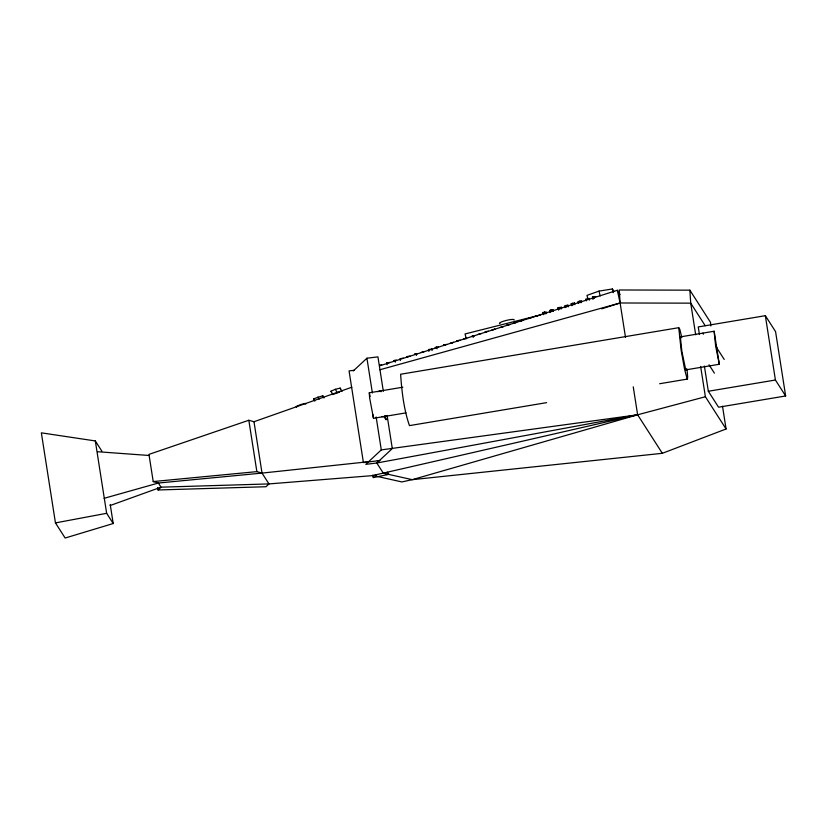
<?xml version="1.0" encoding="UTF-8"?>
<svg xmlns="http://www.w3.org/2000/svg" width="827" height="827" viewBox="0 0 827 827"><rect width="100%" height="100%" fill="white"/><g stroke="black" fill="none" stroke-linecap="round" stroke-linejoin="round"><path stroke-width="1.24" d="M402.842 387.201L369.297 392.815L369.617 397.797L373.484 418.307L405.985 412.869M384.906 415.516L384.669 416.436L386.716 419.62M681.779 337.426L679.815 329.332L678.75 327.688L400.619 374.249C401.746 391.347 403.958 409.934 409.458 425.616L546.626 402.646M678.75 327.688L681.128 350.172L684.58 369.307L687.206 379.097L687.692 377.246L686.968 368.997M680.342 336.889L681.861 351.32L685.759 369.876L719.314 364.262L714.135 331.245L680.342 336.889L681.024 337.954M686.017 369.845L686.069 368.687M157.678 487.506L158.06 489.977L161.027 487.175L268.971 483.919L375.872 475.36M353.253 370.961L366.93 358.215L377.939 356.871L383.346 391.357M633.255 386.84L637.627 414.792L381.288 449.898L365.792 464.35L376.802 463.006L637.627 414.792L705.39 396.743L726.075 428.986L662.334 453.31L412.249 479.67L401.881 481.934L372.977 475.473L637.627 414.792L662.334 453.31M714.135 331.245L715.634 346.048L719.314 364.262M314.839 401.105L313.578 398.862L322.737 395.761L323.212 396.495M332.868 394.572L330.976 391.212L335.328 389.3L340.145 388.111L340.61 388.835M333.953 394.097L339.628 392.07M110.177 505.524L161.027 487.175L158.37 483.03L153.212 481.562L148.963 454.385L248.824 420.261L253.982 421.729L351.837 387.232M387.15 364.738L386.705 362.919L390.055 362.391M394.861 360.334C390.034 362.226 400.433 359.549 394.861 360.334L395.296 362.154M400.402 360.52L399.958 358.701L403.307 358.163M417.831 353.605L414.482 354.132L416.332 354.142M428.893 351.372L428.458 349.563L431.808 349.025M438.455 346.978L435.105 347.505L436.945 347.505M451.976 342.885L453.485 342.347L450.301 343.153M473.106 336.155L474.615 335.617L471.431 336.413M465.239 338.667L466.738 338.129L463.565 338.925M613.768 291.125L612.393 288.974L598.996 291.104L586.984 295.373L587.863 299.012M493.512 329.684L495.022 329.146L491.848 329.952M501.896 327.11L503.395 326.572L500.221 327.378M542.988 312.492L543.597 314.57L542.988 312.492L546.337 311.955M549.635 310.435C558.814 309.133 546.502 309.577 550.244 312.523M515.149 322.892L516.658 322.354M558.452 309.68L558.008 307.861L561.357 307.334M565.099 307.623L564.665 305.814L568.015 305.277M571.705 305.452L571.271 303.643L574.62 303.106M536.32 316.276L537.829 315.738L534.645 316.534M578.362 303.406L577.918 301.586L581.267 301.059M586.229 300.894L585.795 299.074L589.144 298.547L587.635 299.085M592.876 298.847L592.442 297.027L595.791 296.49M377.836 391.729L379.944 391.047M385.403 416.312L387.512 415.619M379.676 365.834L617.324 290.277L620.064 294.557M601.684 308.833L620.116 302.982L690.731 303.158L705.214 325.724M110.218 504.48L113.206 523.532L65.147 538.026L55.45 522.902L41.35 432.841L95.322 440.946L101.866 451.16M637.627 414.792L412.249 479.67L383.346 473.209L376.802 463.006L392.298 448.565L387.119 415.505M104.13 498.309L158.37 483.03L262.025 473.096L367.074 461.88M379.955 369.741L620.116 302.982L619.237 289.988L689.863 290.163L710.538 322.406L710.775 325.952M540.848 314.87L465.063 333.943L466.242 338.791M387.387 472.207L388.752 474.326L373.153 477.655L372.76 475.111M55.45 522.902L106.652 513.309L113.206 523.532M704.377 366.03L708.326 391.254L718.56 407.204L785.65 395.968L775.571 331.637L765.347 315.687L698.246 326.923L699.435 334.49M659.657 383.728L687.599 379.045M708.326 391.254L775.416 380.027L785.65 395.968M592.442 297.027L594.282 297.027M571.271 303.643L573.111 303.643M558.008 307.861L559.858 307.861M543.153 312.761L544.828 312.492M546.606 313.505L544.931 313.774L544.486 311.955M521.806 320.835L519.956 320.835L523.305 320.297M516.482 322.085L513.474 323.15M508.543 325.052L506.703 325.052L510.052 324.525M486.865 331.73L485.025 331.73L488.375 331.203M458.582 340.714L456.742 340.714L460.091 340.176M445.329 344.931L443.479 344.931L446.828 344.404M408.455 356.654L406.615 356.644L409.965 356.117M388.556 362.919L386.705 362.919M379.831 364.955L381.671 364.965M369.297 392.815L370.093 396.619M354.163 370.289L349.056 370.899L363.415 462.593L379.893 460.515L377.329 460.784M153.212 481.562L256.866 471.628L262.025 473.096L268.971 483.919L266.005 486.731L158.06 489.977M386.178 474.533L388.752 474.326M381.723 416.591L383.935 416.56L385.982 419.744M97.503 451.718L148.974 455.47M715.82 344.487L716.72 347.753L724.225 359.445M709.028 364.79L714.404 373.153M531.182 317.785L527.998 318.591M481.262 333.56L478.078 334.366M424.478 351.547L421.305 352.354M330.976 391.212L331.441 391.936M313.578 398.862L314.043 399.586M305.804 404.145L305.339 403.411L300.521 404.599L296.169 406.512L296.635 407.235M340.145 388.111L342.037 391.481M335.328 389.3L337.22 392.66M322.737 395.761L323.998 398.004M317.919 396.95L319.181 399.193M702.96 333.116L703.384 334.201M380.678 390.923L381.009 391.76M612.393 288.974L613.272 292.613M598.996 291.104L600.175 295.942M593.941 296.49L594.386 298.309M592.608 297.296L593.052 299.116M588.969 298.278L589.413 300.098M581.092 300.79L581.536 302.61M579.417 301.059L579.861 302.868M574.445 302.837L574.889 304.656M572.77 303.106L573.214 304.925M571.436 303.912L571.881 305.732M567.839 305.008L568.283 306.827M566.164 305.277L566.609 307.096M561.192 307.065L561.626 308.874M559.517 307.324L559.951 309.143M558.184 308.13L558.628 309.949M552.808 309.639L553.253 311.459M551.133 309.898L551.578 311.717M472.765 335.617L473.199 337.426M436.604 346.968L437.049 348.787M431.632 348.756L432.076 350.576M415.991 353.605L416.426 355.414M617.324 290.277L620.116 302.982L625.491 337.292M765.347 315.687L775.416 380.027M722.509 406.212L726.075 428.986M695.683 334.77L690.731 303.158L689.863 290.163M700.634 366.392L705.39 396.743M366.93 358.215L372.377 392.939M372.884 414.482L373.484 418.307M253.982 421.729L262.025 473.096M248.824 420.261L256.866 471.628M95.322 440.946L106.652 513.309M376.151 417.015L381.288 449.898M716.72 347.753L716.864 351.144M499.911 323.595A7.577 1.209 -13.6 0 1 506.134 320.462A7.577 1.209 -13.6 0 1 514.084 320.028"/></g></svg>
